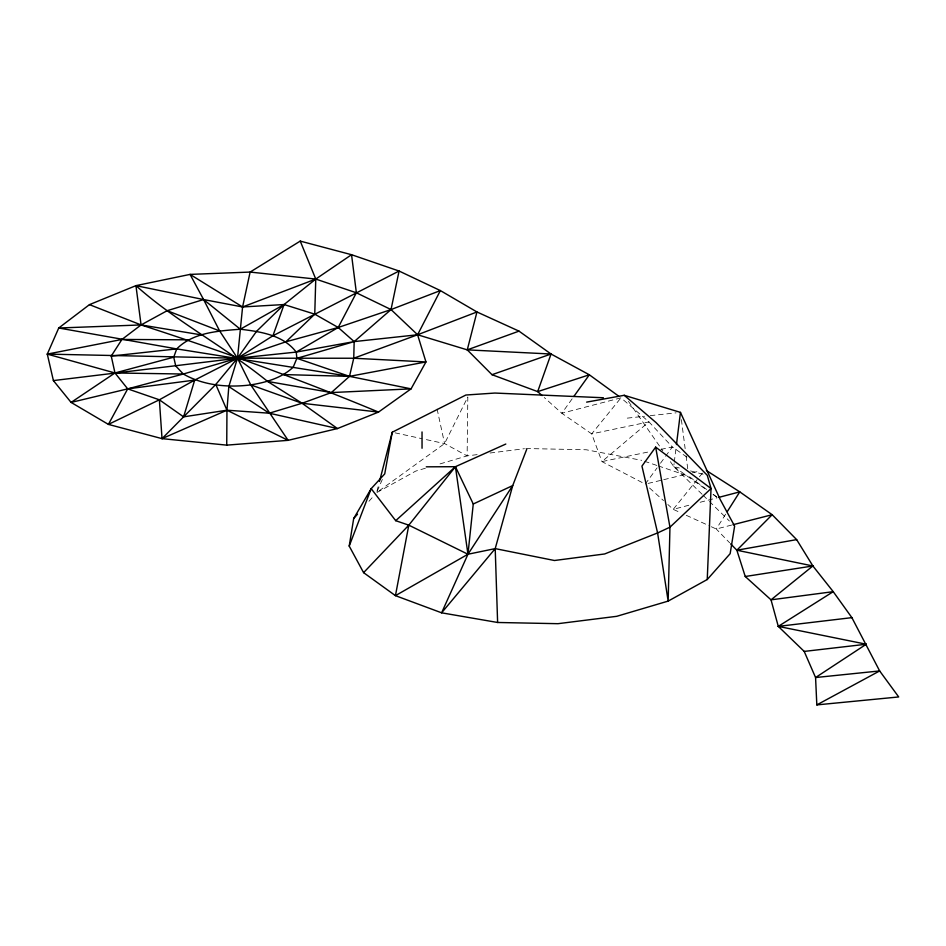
<?xml version="1.0" encoding="UTF-8"?>
<svg xmlns="http://www.w3.org/2000/svg" width="946" height="946" viewBox="0 0 946 946"><rect width="100%" height="100%" fill="white"/><g stroke="black" fill="none" stroke-linecap="round" stroke-linejoin="round"><path stroke-width="0.71" stroke-dasharray="4.73 3.55" d="M702.074 494.261L673.729 466.508L674.096 463.587M674.273 462.121L676.272 446.027M376.957 491.281L378.778 484.257M377.17 491.352L382.397 479.267M425.416 468.223L415.684 471.108L376.591 492.689L444.585 443.579L467.821 396.953L467.123 455.889L437.927 464.521M725.665 514.151L716.264 529.003L729.638 542.791M572.141 398.834L561.818 413.248L591.699 433.883L601.928 461.601L645.219 484.115L657.092 467.868M660.485 463.233L664.731 457.426M665.582 456.268L672.358 446.985L648.956 421.881L620.978 397.84L561.818 413.248L544.257 397.521M702.393 473.118L673.233 509.35L667.852 504.502M620.056 398.964L591.699 433.883L648.956 421.881L601.928 461.601L650.801 451.467M368.964 501.297L373.729 495.917M688.806 505.259L673.233 509.35L681.061 512.921M700.135 502.279L717.115 497.821M731.636 525.077L716.264 529.003L711.049 526.615M648.081 483.43L662.342 480M663.761 479.657L686.583 474.171M692.295 472.811L699.425 471.096M660.864 449.374L672.358 446.985L686.926 457.095M477.151 454.624L467.123 455.889L444.585 443.579L423.359 438.979M490.052 453.016L524.451 448.7M627.281 418.132L644.533 416.264M650.28 415.637L676.142 412.846M525.881 448.522L586.236 449.764L641.707 460.324M395.073 432.842L421.951 438.672M670.371 461.683L673.729 466.508L679.323 467.986M690.509 470.931L705.893 474.975M644.474 461.258L656.902 465.456M658.286 465.917L688.688 476.181L707.383 490.04M686.276 515.31L709.748 526.023M673.729 466.508L707.123 490.241M713.083 494.474L716.654 497.017M713.225 494.368L716.737 496.957M649.535 487.994L663.536 500.611M703.126 495.29L708.377 500.434M709.429 501.463L729.378 520.998M628.44 401.329L662.827 450.816M437.099 409.027L444.585 443.579M681.392 419.634L685.141 448.629M686.075 455.877L687.754 468.932"/><path stroke-width="1.42" d="M226.733 445.14L162.026 438.637L108.412 424.399L71.092 402.417L53.39 380.588L47.3 354.111L58.735 328.002L89.468 304.636L135.94 285.645L190.063 274.399L250.122 272.07L315.763 279.07L356.37 292.787L391.029 309.567L417.6 334.766L425.948 361.94L411.072 388.853L378.506 412.089L337.45 428.55L288.128 440.339L226.733 445.14L226.957 410.209L228.814 386.559L237.493 358.215L242.59 306.965L250.122 272.07L300.237 241.1L351.545 254.711L399.07 271.029L440.363 290.576L476.961 311.967L518.999 331.135L551.045 354.017L589.334 374.793L618.637 396.126M542.07 395.546L537.683 391.62L492.015 374.699L467.265 349.866L476.961 311.967L417.6 334.766L354.171 341.601L338.207 327.493L314.758 314.167L284.072 304.541L242.59 306.965L203.591 299.551L167.158 310.702L141.072 324.939L121.928 339.448L111.238 356.063L114.974 372.972L127.698 388.865L159.366 399.803L162.026 438.637L183.595 416.855L226.957 410.209L269.243 413.201L302.081 403.268L331.337 392.578L349.5 376.366L353.745 358.238L354.171 341.601L391.029 309.567L440.363 290.576L417.6 334.766L353.745 358.238L237.493 358.215L47.3 354.111L114.974 372.972L183.323 374.025L237.493 358.215L285.94 341.802L338.207 327.493L391.029 309.567L399.07 271.029L272.933 335.759L237.493 358.215L194.699 380.091L159.366 399.803L108.412 424.399L127.698 388.865L183.323 374.025C203.402 385.507 228.081 387.813 250.737 384.88C266.015 382.491 281.66 377.962 293.213 367.178L296.878 358.321L296.216 352.089C283.173 334.931 260.351 331.644 240.319 329.22C218.29 330.994 193.268 332.283 176.713 348.897L173.733 357.186L175.743 365.996L183.323 374.025M300.237 241.1L315.763 279.07L314.758 314.167L285.94 341.802M603.394 397.758L494.876 393.051L465.881 395.026L392.235 432.227L384.726 473.899L371.187 488.656L353.686 518.526L349.216 546.079L363.595 572.649L395.44 595.649L441.616 612.819L497.62 622.48L557.951 623.686L616.709 616.319L668.16 601.1L707.241 579.52L711.037 488.526L707.289 475.341L656.075 422.614L624.242 395.298L586.638 402.121M526.745 449.255L512.732 485.558L495.207 548.621L441.616 612.819L467.963 554.238L473.26 504.005L455.428 466.697L426.268 466.827M676.461 444.561L680.458 412.385L624.242 395.298M505.814 444.041L455.428 466.697L408.802 525.16L395.44 595.649L467.963 554.238L495.207 548.621L554.439 560.505L604.636 553.966L657.6 532.941L669.957 527.182L711.037 488.526L655.661 447.127L641.944 466.106L657.6 532.941L668.16 601.1L669.957 527.182L655.661 447.127M379.5 481.443L392.235 432.227M159.366 399.803L183.595 416.855L194.699 380.091L127.698 388.865L71.092 402.417L114.974 372.972L173.733 357.186M272.933 335.759L284.072 304.541L315.763 279.07L351.545 254.711L356.37 292.787L338.207 327.493L296.216 352.089L237.493 358.215L53.39 380.588M417.6 334.766L467.265 349.866L551.045 354.017L537.683 391.62L589.334 374.793L573.855 396.421M349.216 546.079L371.187 488.656L395.7 520.678L408.802 525.16L467.963 554.238L512.732 485.558L473.26 504.005M727.238 511.668L739.772 491.861L706.366 470.517M183.595 416.855L215.794 384.454L237.493 358.215L256.496 331.372L284.072 304.541L240.319 329.22L203.591 299.551L190.063 274.399L242.59 306.965L315.763 279.07M353.686 518.526L357.505 514.21M707.241 579.52L730.146 553.682L734.628 526.13L720.237 499.559L680.458 412.385M363.595 572.649L408.802 525.16M816.824 704.9L879.65 670.939L815.57 677.537L866.276 644.226L778.286 626.382L833.225 591.664L771.025 599.835L812.886 565.968L736.851 550.217L772.173 514.719L796.65 539.622L812.886 565.968L833.225 591.664L851.885 617.643L879.65 670.939L898.7 696.954L816.824 704.9L815.57 677.537L804.206 651.416L778.286 626.382L771.025 599.835L745.247 576.504L736.851 550.217L730.667 543.855M395.7 520.678L455.428 466.697L467.963 554.238M162.026 438.637L226.957 410.209L288.128 440.339L250.737 384.88L237.493 358.215L219.638 330.934L203.591 299.551L135.94 285.645L141.072 324.939C221.293 350.824 300.662 379.701 378.506 412.089L302.081 403.268L250.737 384.88M467.265 349.866L518.999 331.135M492.015 374.699L551.045 354.017M718.534 497.442L739.772 491.861L772.173 514.719L733.032 524.711M47.3 354.111L121.928 339.448L188.077 339.827M283.682 374.569L349.5 376.366L425.948 361.94L353.745 358.238M296.216 352.089L354.171 341.601L296.878 358.321L349.5 376.366L411.072 388.853L331.337 392.578L267.576 381.427C225.444 347.099 176.595 322.018 135.94 285.645M736.851 550.217L796.65 539.622M745.247 576.504L812.886 565.968M778.286 626.382L851.885 617.643M804.206 651.416L866.276 644.226M111.238 356.063L176.713 348.897L349.5 376.366M201.226 334.872L141.072 324.939L58.735 328.002L176.713 348.897M167.158 310.702L219.638 330.934M89.468 304.636L141.072 324.939M267.576 381.427L302.081 403.268L337.45 428.55L269.243 413.201L228.814 386.559M215.794 384.454L226.957 410.209M495.207 548.621L497.62 622.48M422.034 431.955L422.046 448.262"/></g></svg>
